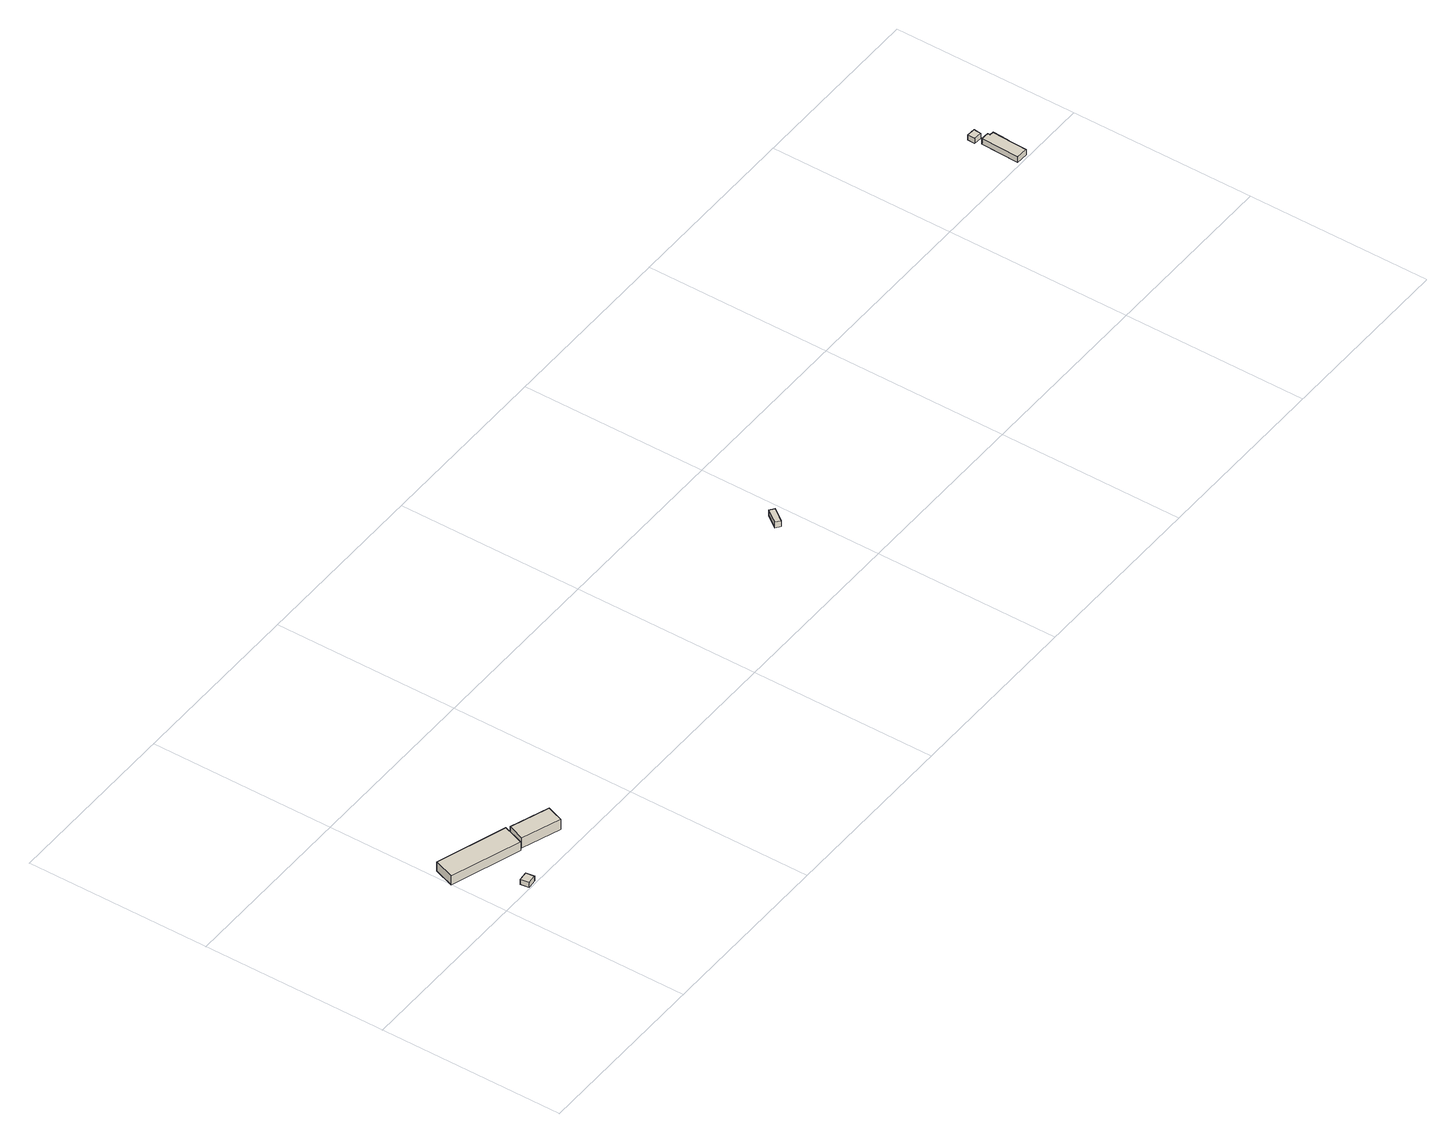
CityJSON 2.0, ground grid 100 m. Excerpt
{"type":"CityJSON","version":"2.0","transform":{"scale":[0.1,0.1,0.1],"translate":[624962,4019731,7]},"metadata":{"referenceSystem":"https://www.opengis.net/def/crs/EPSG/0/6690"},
"CityObjects":{
"building1":{"type":"Building","attributes":{"class":"3001","usage":"441","measuredHeight":3.8,"storeysAboveGround":9999,"BuildingDetailAttribute.buildingStructureType":"611","BuildingDetailAttribute.buildingStructureOrgType":"Null","BuildingDetailAttribute.urbanPlanType":"21","BuildingDetailAttribute.districtsAndZonesType":"Null","BuildingDetailAttribute.landUseType":"213","BuildingDetailAttribute.orgUsage":"17","BuildingDetailAttribute.specifiedBuildingCoverageRate":-9999,"BuildingDetailAttribute.specifiedFloorAreaRate":-9999,"BuildingDetailAttribute.surveyYear":2023,"BuildingIDAttribute.prefecture":"17","BuildingIDAttribute.city":"17206"},"geometry":[{"type":"Solid","lod":"1","boundaries":[[[[0,1,2,3]],[[2,4,5,3]],[[1,6,4,2]],[[0,7,6,1]],[[3,5,7,0]],[[4,6,7,5]]]]}]},
"building2":{"type":"Building","attributes":{"class":"3001","usage":"441","measuredHeight":6.3,"storeysAboveGround":9999,"RiverFloodingRiskAttribute.description":"2","RiverFloodingRiskAttribute.rank":"1","RiverFloodingRiskAttribute.depth":0.28,"RiverFloodingRiskAttribute.adminType":"2","RiverFloodingRiskAttribute.scale":"2","RiverFloodingRiskAttribute.duration":0,"BuildingDetailAttribute.buildingStructureType":"611","BuildingDetailAttribute.buildingStructureOrgType":"Null","BuildingDetailAttribute.urbanPlanType":"21","BuildingDetailAttribute.districtsAndZonesType":"Null","BuildingDetailAttribute.landUseType":"213","BuildingDetailAttribute.orgUsage":"17","BuildingDetailAttribute.specifiedBuildingCoverageRate":-9999,"BuildingDetailAttribute.specifiedFloorAreaRate":-9999,"BuildingDetailAttribute.surveyYear":2023,"BuildingIDAttribute.prefecture":"17","BuildingIDAttribute.city":"17206"},"geometry":[{"type":"Solid","lod":"1","boundaries":[[[[8,9,10,11]],[[10,12,13,11]],[[9,14,12,10]],[[8,15,14,9]],[[11,13,15,8]],[[12,14,15,13]]]]}]},
"building3":{"type":"Building","attributes":{"class":"3001","usage":"441","measuredHeight":6.9,"storeysAboveGround":9999,"RiverFloodingRiskAttribute.description":"2","RiverFloodingRiskAttribute.rank":"1","RiverFloodingRiskAttribute.depth":0.17,"RiverFloodingRiskAttribute.adminType":"2","RiverFloodingRiskAttribute.scale":"2","RiverFloodingRiskAttribute.duration":0,"BuildingDetailAttribute.buildingStructureType":"611","BuildingDetailAttribute.buildingStructureOrgType":"Null","BuildingDetailAttribute.urbanPlanType":"21","BuildingDetailAttribute.districtsAndZonesType":"Null","BuildingDetailAttribute.landUseType":"213","BuildingDetailAttribute.orgUsage":"17","BuildingDetailAttribute.specifiedBuildingCoverageRate":-9999,"BuildingDetailAttribute.specifiedFloorAreaRate":-9999,"BuildingDetailAttribute.surveyYear":2023,"BuildingIDAttribute.prefecture":"17","BuildingIDAttribute.city":"17206"},"geometry":[{"type":"Solid","lod":"1","boundaries":[[[[16,17,18,19]],[[18,20,21,19]],[[17,22,20,18]],[[16,23,22,17]],[[19,21,23,16]],[[20,22,23,21]]]]}]},
"building4":{"type":"Building","attributes":{"class":"3001","usage":"461","measuredHeight":3.6,"storeysAboveGround":9999,"BuildingDetailAttribute.buildingStructureType":"611","BuildingDetailAttribute.buildingStructureOrgType":"Null","BuildingDetailAttribute.urbanPlanType":"21","BuildingDetailAttribute.districtsAndZonesType":"Null","BuildingDetailAttribute.landUseType":"214","BuildingDetailAttribute.orgUsage":"Null","BuildingDetailAttribute.specifiedBuildingCoverageRate":-9999,"BuildingDetailAttribute.specifiedFloorAreaRate":-9999,"BuildingDetailAttribute.surveyYear":2023,"BuildingIDAttribute.prefecture":"17","BuildingIDAttribute.city":"17206"},"geometry":[{"type":"Solid","lod":"1","boundaries":[[[[24,25,26,27]],[[26,28,29,27]],[[25,30,28,26]],[[24,31,30,25]],[[27,29,31,24]],[[28,30,31,29]]]]}]},
"building5":{"type":"Building","attributes":{"class":"3001","usage":"422","measuredHeight":3.9,"storeysAboveGround":9999,"BuildingDetailAttribute.buildingStructureType":"611","BuildingDetailAttribute.buildingStructureOrgType":"Null","BuildingDetailAttribute.urbanPlanType":"21","BuildingDetailAttribute.districtsAndZonesType":"Null","BuildingDetailAttribute.landUseType":"214","BuildingDetailAttribute.orgUsage":"12","BuildingDetailAttribute.specifiedBuildingCoverageRate":-9999,"BuildingDetailAttribute.specifiedFloorAreaRate":-9999,"BuildingDetailAttribute.surveyYear":2023,"BuildingIDAttribute.prefecture":"17","BuildingIDAttribute.city":"17206"},"geometry":[{"type":"Solid","lod":"1","boundaries":[[[[32,33,34,35,36,37,38,39]],[[38,40,41,39]],[[37,42,40,38]],[[36,43,42,37]],[[35,44,43,36]],[[34,45,44,35]],[[33,46,45,34]],[[32,47,46,33]],[[39,41,47,32]],[[40,42,43,44,45,46,47,41]]]]}]},
"building6":{"type":"Building","attributes":{"class":"3001","usage":"422","measuredHeight":3.6,"storeysAboveGround":9999,"BuildingDetailAttribute.buildingStructureType":"611","BuildingDetailAttribute.buildingStructureOrgType":"Null","BuildingDetailAttribute.urbanPlanType":"21","BuildingDetailAttribute.districtsAndZonesType":"Null","BuildingDetailAttribute.landUseType":"214","BuildingDetailAttribute.orgUsage":"12","BuildingDetailAttribute.specifiedBuildingCoverageRate":-9999,"BuildingDetailAttribute.specifiedFloorAreaRate":-9999,"BuildingDetailAttribute.surveyYear":2023,"BuildingIDAttribute.prefecture":"17","BuildingIDAttribute.city":"17206"},"geometry":[{"type":"Solid","lod":"1","boundaries":[[[[48,49,50,51]],[[50,52,53,51]],[[49,54,52,50]],[[48,55,54,49]],[[51,53,55,48]],[[52,54,55,53]]]]}]}
},
"vertices":[
[190,5,15],[185,52,15],[236,57,15],[241,10,15],[236,57,46],[241,10,46],[185,52,46],[190,5,46],
[379,186,10],[2,313,10],[42,425,10],[420,298,10],[42,425,66],[420,298,66],[2,313,66],[379,186,66],
[604,116,12],[396,190,12],[428,279,12],[636,205,12],[428,279,76],[636,205,76],[396,190,76],[604,116,76],
[2804,413,112],[2780,432,112],[2834,503,112],[2858,484,112],[2834,503,147],[2858,484,147],[2780,432,147],[2804,413,147],
[5475,1103,177],[5496,1102,177],[5492,1025,177],[5491,1000,177],[5487,907,177],[5422,910,177],[5431,1119,177],[5475,1117,177],[5431,1119,212],[5475,1117,212],[5422,910,212],[5487,907,212],[5491,1000,212],[5492,1025,212],[5496,1102,212],[5475,1103,212],
[5470,1152,166],[5424,1156,166],[5427,1197,166],[5473,1193,166],[5427,1197,198],[5473,1193,198],[5424,1156,198],[5470,1152,198]
]}
